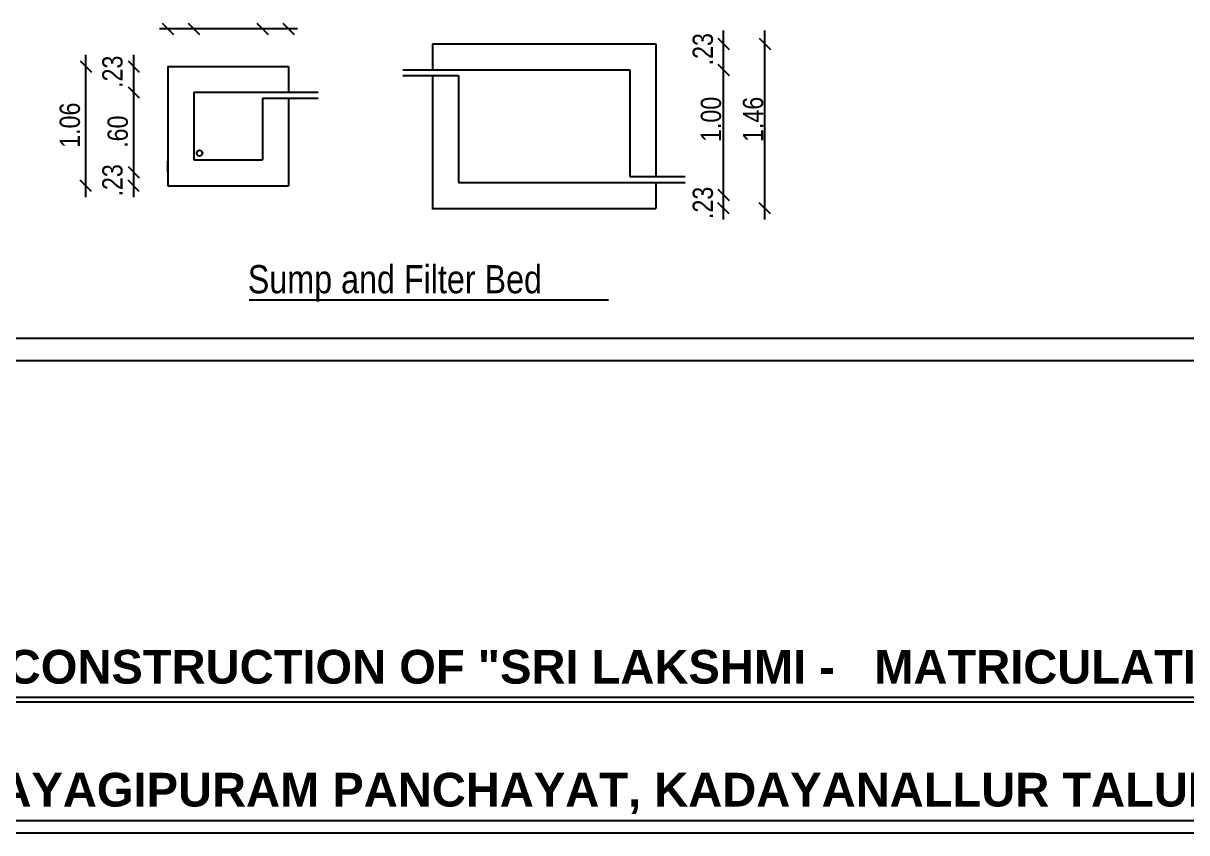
# Model space of a CAD drawing. Header units: metres. Extents: x 0 to 602, y 0 to 196.
# Drawn here: x 413.58 to 423.91, y 70.4 to 77.59 of the extents above; entities that cross this region are included whole.
import ezdxf

# ---------------------------------------------------------------- set-up
doc = ezdxf.new("R2010")
doc.units = ezdxf.units.M
doc.header["$MEASUREMENT"] = 0
doc.styles.add('Ar Bold', font='arialbd.ttf')
doc.styles.get("Standard").update_dxf_attribs({"font": 'swissc.ttf', "height": 0.23})

msp = doc.modelspace()

# ---------------------------------------------------------------- linework, layer by layer
at = {"lineweight": -2}
for p, q in [((414.815, 77.586), (414.915, 77.486)), ((415.045, 77.586), (415.145, 77.486)), ((415.655, 77.586), (415.755, 77.486)), ((415.885, 77.586), (415.985, 77.486)), ((419.747, 77.453), (419.847, 77.353)), ((420.113, 77.453), (420.213, 77.353)), ((414.087, 77.253), (414.187, 77.153)), ((414.512, 77.253), (414.612, 77.153)), ((419.747, 77.223), (419.847, 77.123)), ((414.512, 77.023), (414.612, 76.923)), ((414.512, 76.313), (414.612, 76.213)), ((414.512, 76.313), (414.612, 76.213)), ((414.187, 76.093), (414.087, 76.193)), ((414.612, 76.093), (414.512, 76.193)), ((419.747, 76.113), (419.847, 76.013)), ((419.747, 76.113), (419.847, 76.013)), ((419.847, 75.893), (419.747, 75.993)), ((420.213, 75.893), (420.113, 75.993))]:
    msp.add_line(p, q, dxfattribs=at)
for p, q in [((416.015, 77.536), (414.79, 77.536)), ((419.797, 75.843), (419.797, 77.521)), ((420.163, 75.843), (420.163, 77.521)), ((417.215, 77.403), (419.195, 77.403)), ((417.215, 77.403), (417.215, 77.173)), ((419.195, 77.403), (419.195, 76.225)), ((414.137, 76.043), (414.137, 77.306)), ((414.562, 76.043), (414.562, 77.306)), ((414.865, 77.203), (414.865, 76.143)), ((414.865, 77.203), (415.935, 77.203)), ((415.935, 77.203), (415.935, 76.973)), ((416.952, 77.173), (417.445, 77.173)), ((417.445, 77.173), (418.965, 77.173)), ((418.965, 77.173), (418.965, 76.225)), ((416.952, 77.122), (417.445, 77.122)), ((417.215, 77.122), (417.215, 75.937)), ((417.445, 77.122), (417.445, 76.173)), ((415.095, 76.973), (415.095, 76.373)), ((415.095, 76.973), (415.705, 76.973)), ((415.705, 76.973), (416.198, 76.973)), ((415.705, 76.922), (415.705, 76.373)), ((415.705, 76.922), (416.198, 76.922)), ((415.935, 76.922), (415.935, 76.143)), ((414.865, 76.263), (414.865, 76.363)), ((415.095, 76.373), (415.705, 76.373)), ((418.965, 76.225), (419.457, 76.225)), ((414.865, 76.143), (415.935, 76.143)), ((417.445, 76.173), (418.965, 76.173)), ((418.965, 76.173), (419.457, 76.173)), ((419.195, 76.173), (419.195, 75.943)), ((417.215, 75.943), (419.195, 75.943)), ((415.587, 75.13), (418.776, 75.13))]:
    msp.add_line(p, q)
at = {"color": 5}
msp.add_line((459.439, 74.788), (399.005, 74.788), dxfattribs=at)
at = {"color": 8}
msp.add_line((459.639, 74.588), (398.805, 74.588), dxfattribs=at)
at = {"color": 6}
for p, q in [((400.928, 71.605), (434.274, 71.605)), ((400.928, 71.562), (434.274, 71.562)), ((400.791, 70.51), (434.29, 70.51)), ((400.791, 70.4), (434.286, 70.4))]:
    msp.add_line(p, q, dxfattribs=at)
msp.add_circle((415.147, 76.433), 0.0256)

# ---------------------------------------------------------------- texts
for s, p in [('.23', (419.703, 77.212)), ('.23', (414.463, 77.012)), ('1.06', (414.085, 76.48)), ('1.00', (419.775, 76.532)), ('1.46', (420.149, 76.532)), ('.60', (414.51, 76.48)), ('.23', (414.463, 76.048)), ('.23', (419.703, 75.848))]:
    msp.add_text(s, height=0.18, rotation=90).set_placement(p)
msp.add_text('Sump and Filter Bed', height=0.25).set_placement((415.575, 75.189))
at = {"style": 'Ar Bold'}
for s, p in [('PLAN SHOWING CONSTRUCTION OF "SRI LAKSHMI -   MATRICULATION SCHOOL" BUILDING IN S.NO : 635/4, 635/5,  ', (410.022, 71.724)), (' 635/6, 636/1 & 636/2, ARIYANAYAGIPURAM VILLAGE, ARIYANAYAGIPURAM PANCHAYAT, KADAYANALLUR TALUK, TENKASI DISTRICT.', (400.879, 70.633))]:
    msp.add_text(s, height=0.29925, dxfattribs=at).set_placement(p)

doc.saveas('drawing.dxf')
